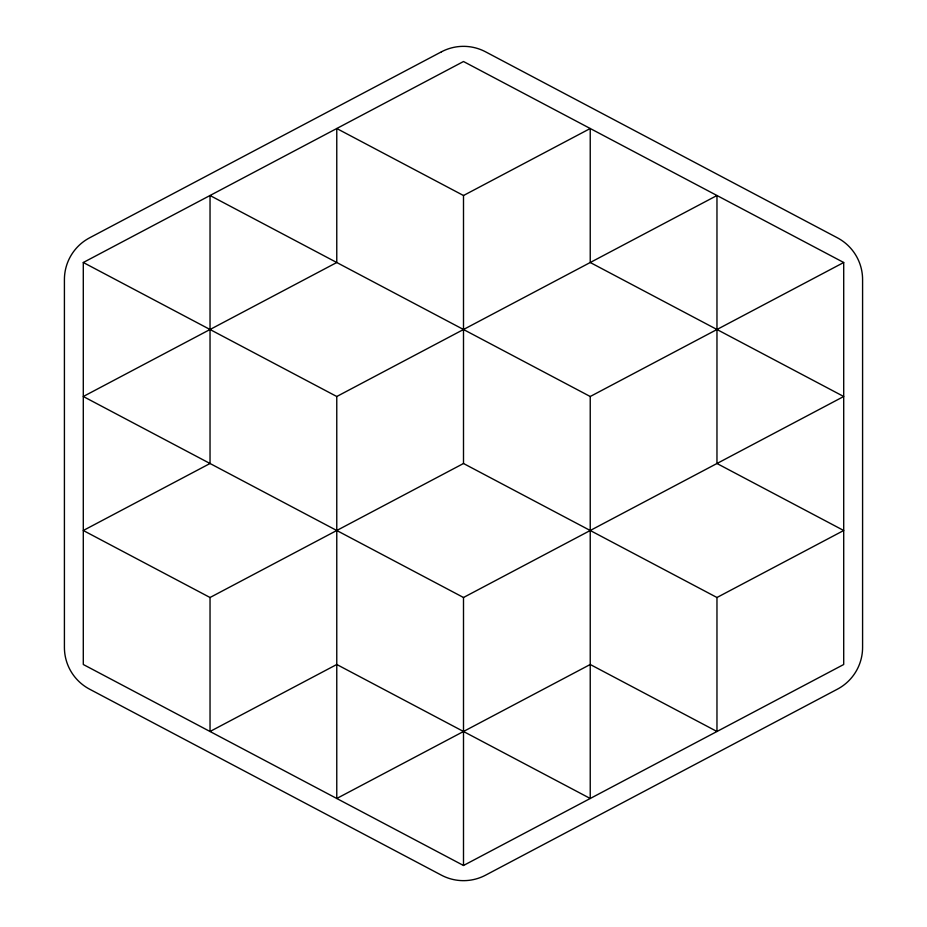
<?xml version="1.0" encoding="UTF-8"?>
<svg xmlns="http://www.w3.org/2000/svg" width="927" height="927" viewBox="0 0 927 927"><rect width="100%" height="100%" fill="white"/><g stroke="black" fill="none" stroke-linecap="round" stroke-linejoin="round"><path stroke-width="1.39" d="M83.291 262.503L463.5 61.518L843.709 262.503L843.709 664.497L463.5 865.482L83.291 664.497L83.291 262.503L336.768 396.501L716.965 195.516L716.965 463.5L843.709 530.499L716.965 597.498L463.5 463.5L210.035 597.498L83.291 530.499L210.035 463.5L210.035 195.516L590.232 396.501L843.709 262.503M463.5 195.516L590.232 128.517L590.232 262.503L843.709 396.501L463.5 597.498L83.291 396.501L336.768 262.503L336.768 128.517L463.5 195.516L463.5 463.5M716.965 597.498L716.965 731.484L590.232 664.497L336.768 798.483L336.768 396.501M590.232 396.501L590.232 798.483L336.768 664.497L210.035 731.484L210.035 597.498M463.5 597.498L463.5 865.482M441.437 51.819L89.56 237.845A47.207 47.207 0 0 0 64.415 279.572L64.415 647.428A47.207 47.207 0 0 0 89.56 689.155L441.437 875.181A47.207 47.207 0 0 0 485.563 875.181L837.44 689.155A47.207 47.207 0 0 0 862.585 647.428L862.585 279.572A47.207 47.207 0 0 0 837.44 237.845L485.563 51.819A47.207 47.207 0 0 0 441.437 51.819"/></g></svg>
